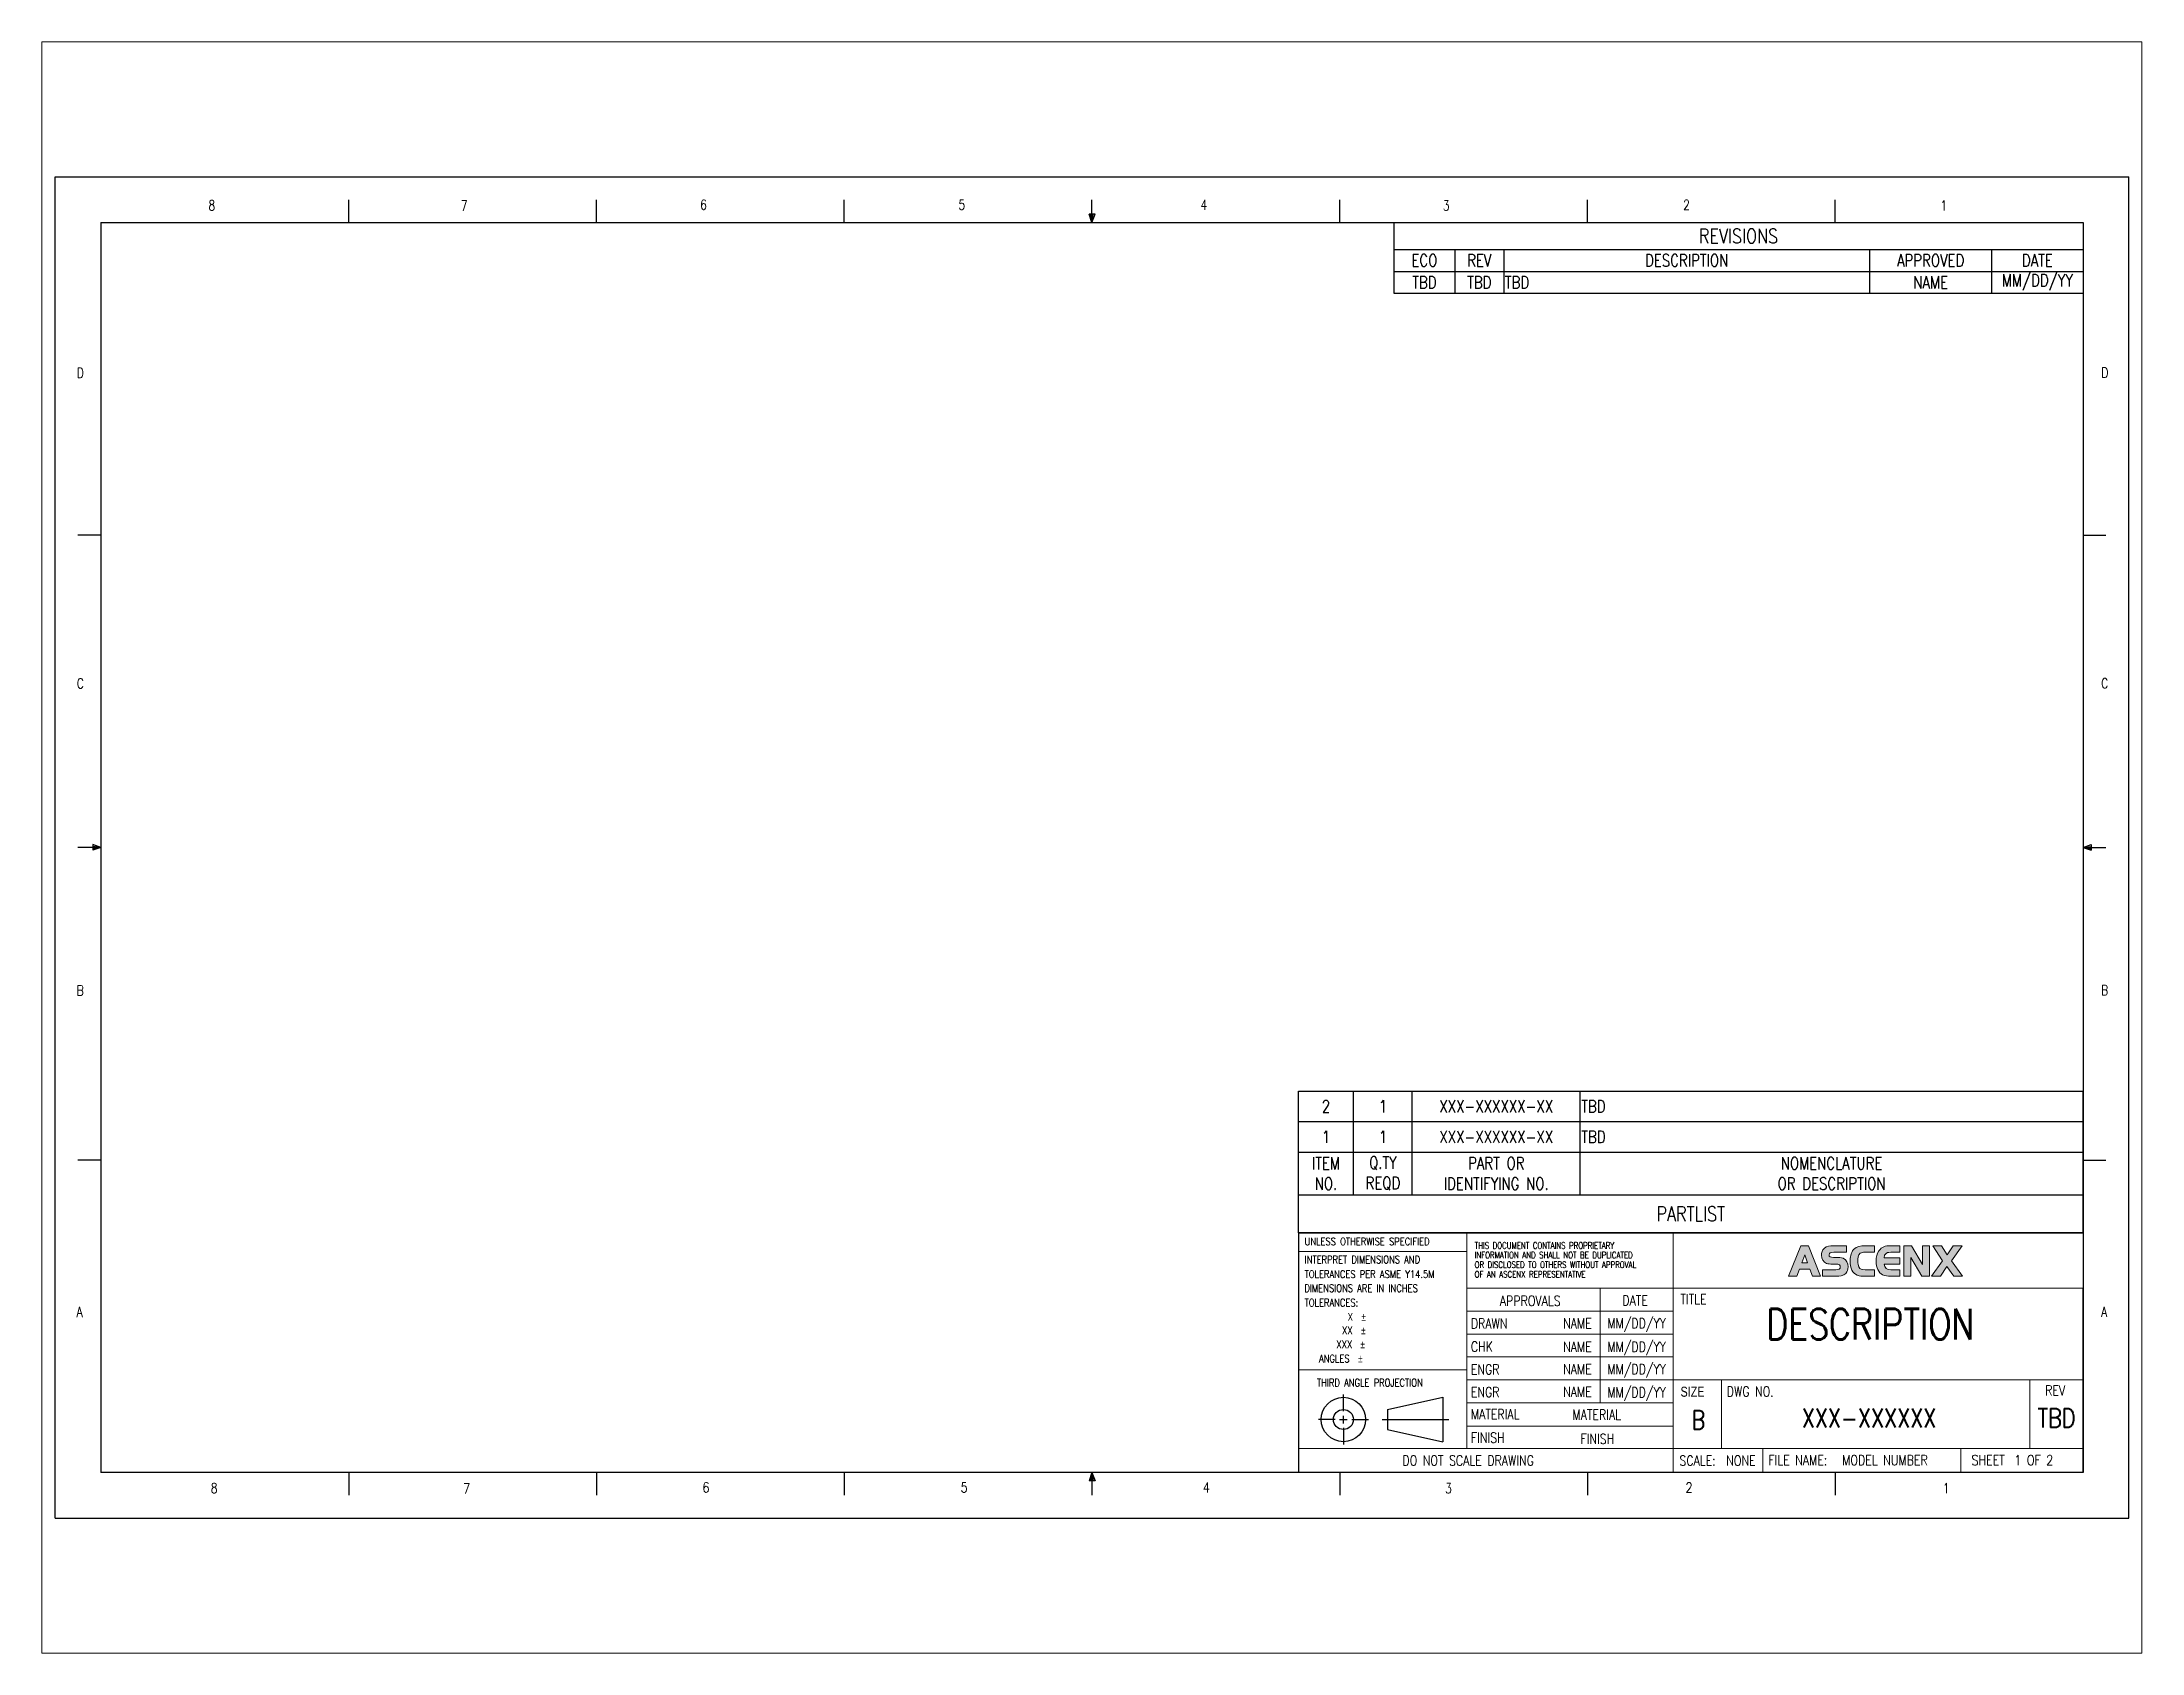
# Paper-space layout 'Layout2' of a CAD drawing. Header units: inches. Extents: x 1.08 to 9.68, y 0.82 to 7.42.
# The model-space entities are those that its viewports show. They can reach past a viewport. Long polylines and large blocks are cut down to what shows.
import ezdxf
from ezdxf.enums import TextEntityAlignment as Align

# ---------------------------------------------------------------- set-up
doc = ezdxf.new("R2010")
doc.units = ezdxf.units.IN
doc.header["$LTSCALE"] = 0.935
doc.header["$MEASUREMENT"] = 0
doc.linetypes.add('CENTER', pattern=[2, 1.25, -0.25, 0.25, -0.25])
doc.layers.get('0').update_dxf_attribs({"linetype": 'CONTINUOUS'})
for name, color, linetype, lineweight in [('Boder', 7, 'CONTINUOUS', 25), ('BOM Table', 2, 'CONTINUOUS', 18), ('Components', 7, 'CONTINUOUS', 18), ('REV-Table', 2, 'CONTINUOUS', 18), ('Text-T', 2, 'CONTINUOUS', 18), ('Title Block', 7, 'CONTINUOUS', 18)]:
    doc.layers.add(name, color=color, linetype=linetype, lineweight=lineweight)
doc.layers.add('Logo', color=7, linetype='CONTINUOUS', lineweight=18, true_color=0x204373)
doc.styles.get("Standard").update_dxf_attribs({"font": 'txt', "width": 0.8})
doc.styles.add('TEXTSTYLE_1', font='simplex.shx', dxfattribs={"width": 0.8, "height": 0.12})
doc.styles.add('TEXTSTYLE_1_Ascenx', font='simplex.shx', dxfattribs={"width": 0.8, "height": 0.1})
doc.styles.add('TEXTSTYLE_1_Ascenx_.156', font='simplex.shx', dxfattribs={"width": 0.8, "height": 0.156})
doc.styles.add('TEXTSTYLE_1_Ascenx_.25', font='simplex.shx', dxfattribs={"width": 0.8, "height": 0.25})

# ---------------------------------------------------------------- blocks, each defined once
blk = doc.blocks.new('Logo')
at = {"layer": 'Logo'}
h = blk.add_hatch(color=256, dxfattribs=at)
h.paths.add_polyline_path([(15.009, 4.95), (15.137, 5.129), (15.031, 5.129), (14.957, 5.021), (14.89, 5.129), (14.785, 5.129), (14.902, 4.95), (14.771, 4.764), (14.877, 4.764), (14.955, 4.88), (15.037, 4.764), (15.142, 4.764)])
h.paths.add_polyline_path([(14.662, 5.129), (14.662, 4.904), (14.531, 5.129), (14.436, 5.129), (14.436, 4.764), (14.521, 4.764), (14.521, 4.988), (14.653, 4.764), (14.747, 4.764), (14.747, 5.129)])
edge = h.paths.add_edge_path()
edge.add_spline(control_points=[(14.274, 5.129), (14.217, 5.129), (14.175, 5.119), (14.139, 5.068), (14.116, 5.034), (14.106, 4.995), (14.106, 4.944), (14.106, 4.866), (14.135, 4.805), (14.183, 4.781), (14.211, 4.767), (14.25, 4.764), (14.277, 4.764), (14.277, 4.764), (14.391, 4.764), (14.391, 4.764), (14.391, 4.764), (14.391, 4.842), (14.391, 4.842), (14.391, 4.842), (14.284, 4.842), (14.284, 4.842), (14.232, 4.842), (14.207, 4.862), (14.201, 4.908), (14.201, 4.908), (14.391, 4.908), (14.391, 4.908), (14.391, 4.908), (14.391, 4.986), (14.391, 4.986), (14.391, 4.986), (14.201, 4.986), (14.201, 4.986), (14.203, 4.999), (14.205, 5.012), (14.213, 5.024), (14.228, 5.047), (14.248, 5.051), (14.284, 5.051), (14.284, 5.051), (14.391, 5.051), (14.391, 5.051), (14.391, 5.051), (14.391, 5.129), (14.391, 5.129), (14.391, 5.129), (14.274, 5.129), (14.274, 5.129)], knot_values=[0, 0, 0, 0, 1, 1, 1, 2, 2, 2, 3, 3, 3, 4, 4, 4, 5, 5, 5, 6, 6, 6, 7, 7, 7, 8, 8, 8, 9, 9, 9, 10, 10, 10, 11, 11, 11, 12, 12, 12, 13, 13, 13, 14, 14, 14, 15, 15, 15, 16, 16, 16, 16], degree=3, periodic=0)
edge = h.paths.add_edge_path()
edge.add_spline(control_points=[(13.964, 5.129), (13.926, 5.129), (13.871, 5.124), (13.836, 5.083), (13.8, 5.04), (13.793, 4.984), (13.793, 4.945), (13.793, 4.861), (13.825, 4.799), (13.879, 4.777), (13.909, 4.765), (13.939, 4.764), (13.964, 4.764), (13.964, 4.764), (14.085, 4.764), (14.085, 4.764), (14.085, 4.764), (14.085, 4.842), (14.085, 4.842), (14.085, 4.842), (13.973, 4.842), (13.973, 4.842), (13.936, 4.842), (13.912, 4.847), (13.899, 4.875), (13.89, 4.893), (13.885, 4.917), (13.885, 4.947), (13.885, 4.969), (13.888, 5.024), (13.916, 5.04), (13.932, 5.05), (13.952, 5.051), (13.97, 5.051), (13.97, 5.051), (14.085, 5.051), (14.085, 5.051), (14.085, 5.051), (14.085, 5.129), (14.085, 5.129), (14.085, 5.129), (13.964, 5.129), (13.964, 5.129)], knot_values=[0, 0, 0, 0, 1, 1, 1, 2, 2, 2, 3, 3, 3, 4, 4, 4, 5, 5, 5, 6, 6, 6, 7, 7, 7, 8, 8, 8, 9, 9, 9, 10, 10, 10, 11, 11, 11, 12, 12, 12, 13, 13, 13, 14, 14, 14, 14], degree=3, periodic=0)
edge = h.paths.add_edge_path()
edge.add_spline(control_points=[(13.709, 4.98), (13.685, 4.99), (13.658, 4.99), (13.63, 4.99), (13.63, 4.99), (13.595, 4.99), (13.595, 4.99), (13.555, 4.99), (13.542, 4.997), (13.542, 5.019), (13.542, 5.046), (13.558, 5.051), (13.598, 5.051), (13.598, 5.051), (13.751, 5.051), (13.751, 5.051), (13.751, 5.051), (13.751, 5.129), (13.751, 5.129), (13.751, 5.129), (13.591, 5.129), (13.591, 5.129), (13.558, 5.129), (13.514, 5.129), (13.482, 5.098), (13.462, 5.077), (13.45, 5.046), (13.45, 5.015), (13.45, 4.969), (13.473, 4.932), (13.511, 4.918), (13.532, 4.91), (13.557, 4.909), (13.578, 4.909), (13.578, 4.909), (13.623, 4.909), (13.623, 4.909), (13.636, 4.909), (13.656, 4.909), (13.665, 4.901), (13.672, 4.895), (13.676, 4.886), (13.676, 4.875), (13.676, 4.85), (13.663, 4.842), (13.622, 4.842), (13.622, 4.842), (13.463, 4.842), (13.463, 4.842), (13.463, 4.842), (13.463, 4.764), (13.463, 4.764), (13.463, 4.764), (13.629, 4.764), (13.629, 4.764), (13.668, 4.764), (13.711, 4.764), (13.742, 4.798), (13.759, 4.819), (13.769, 4.846), (13.769, 4.876), (13.769, 4.915), (13.753, 4.963), (13.709, 4.98)], knot_values=[0, 0, 0, 0, 1, 1, 1, 2, 2, 2, 3, 3, 3, 4, 4, 4, 5, 5, 5, 6, 6, 6, 7, 7, 7, 8, 8, 8, 9, 9, 9, 10, 10, 10, 11, 11, 11, 12, 12, 12, 13, 13, 13, 14, 14, 14, 15, 15, 15, 16, 16, 16, 17, 17, 17, 18, 18, 18, 19, 19, 19, 20, 20, 20, 21, 21, 21, 21], degree=3, periodic=0)
h.paths.add_polyline_path([(13.249, 5.019), (13.283, 4.926), (13.213, 4.926)], flags=16)
h.paths.add_polyline_path([(13.295, 5.129), (13.203, 5.129), (13.056, 4.764), (13.153, 4.764), (13.186, 4.847), (13.31, 4.847), (13.343, 4.764), (13.439, 4.764)])
at = {"layer": 'Logo', "lineweight": 0}
for points in [[(13.295, 5.129), (13.203, 5.129), (13.056, 4.764), (13.153, 4.764), (13.186, 4.847), (13.31, 4.847), (13.343, 4.764), (13.439, 4.764), (13.295, 5.129)], [(14.662, 5.129), (14.662, 4.904), (14.531, 5.129), (14.436, 5.129), (14.436, 4.764), (14.521, 4.764), (14.521, 4.988), (14.653, 4.764), (14.747, 4.764), (14.747, 5.129), (14.662, 5.129)], [(15.009, 4.95), (15.137, 5.129), (15.031, 5.129), (14.957, 5.021), (14.89, 5.129), (14.785, 5.129), (14.902, 4.95), (14.771, 4.764), (14.877, 4.764), (14.955, 4.88), (15.037, 4.764), (15.142, 4.764), (15.009, 4.95)], [(13.249, 5.019), (13.283, 4.926), (13.213, 4.926), (13.249, 5.019)]]:
    blk.add_lwpolyline(points, dxfattribs=at)
for points, knots in [([(13.709, 4.98), (13.685, 4.99), (13.658, 4.99), (13.63, 4.99), (13.63, 4.99), (13.595, 4.99), (13.595, 4.99), (13.555, 4.99), (13.542, 4.997), (13.542, 5.019), (13.542, 5.046), (13.558, 5.051), (13.598, 5.051), (13.598, 5.051), (13.751, 5.051), (13.751, 5.051), (13.751, 5.051), (13.751, 5.129), (13.751, 5.129), (13.751, 5.129), (13.591, 5.129), (13.591, 5.129), (13.558, 5.129), (13.514, 5.129), (13.482, 5.098), (13.462, 5.077), (13.45, 5.046), (13.45, 5.015), (13.45, 4.969), (13.473, 4.932), (13.511, 4.918), (13.532, 4.91), (13.557, 4.909), (13.578, 4.909), (13.578, 4.909), (13.623, 4.909), (13.623, 4.909), (13.636, 4.909), (13.656, 4.909), (13.665, 4.901), (13.672, 4.895), (13.676, 4.886), (13.676, 4.875), (13.676, 4.85), (13.663, 4.842), (13.622, 4.842), (13.622, 4.842), (13.463, 4.842), (13.463, 4.842), (13.463, 4.842), (13.463, 4.764), (13.463, 4.764), (13.463, 4.764), (13.629, 4.764), (13.629, 4.764), (13.668, 4.764), (13.711, 4.764), (13.742, 4.798), (13.759, 4.819), (13.769, 4.846), (13.769, 4.876), (13.769, 4.915), (13.753, 4.963), (13.709, 4.98)], [0, 0, 0, 0, 1, 1, 1, 2, 2, 2, 3, 3, 3, 4, 4, 4, 5, 5, 5, 6, 6, 6, 7, 7, 7, 8, 8, 8, 9, 9, 9, 10, 10, 10, 11, 11, 11, 12, 12, 12, 13, 13, 13, 14, 14, 14, 15, 15, 15, 16, 16, 16, 17, 17, 17, 18, 18, 18, 19, 19, 19, 20, 20, 20, 21, 21, 21, 21]), ([(13.964, 5.129), (13.926, 5.129), (13.871, 5.124), (13.836, 5.083), (13.8, 5.04), (13.793, 4.984), (13.793, 4.945), (13.793, 4.861), (13.825, 4.799), (13.879, 4.777), (13.909, 4.765), (13.939, 4.764), (13.964, 4.764), (13.964, 4.764), (14.085, 4.764), (14.085, 4.764), (14.085, 4.764), (14.085, 4.842), (14.085, 4.842), (14.085, 4.842), (13.973, 4.842), (13.973, 4.842), (13.936, 4.842), (13.912, 4.847), (13.899, 4.875), (13.89, 4.893), (13.885, 4.917), (13.885, 4.947), (13.885, 4.969), (13.888, 5.024), (13.916, 5.04), (13.932, 5.05), (13.952, 5.051), (13.97, 5.051), (13.97, 5.051), (14.085, 5.051), (14.085, 5.051), (14.085, 5.051), (14.085, 5.129), (14.085, 5.129), (14.085, 5.129), (13.964, 5.129), (13.964, 5.129)], [0, 0, 0, 0, 1, 1, 1, 2, 2, 2, 3, 3, 3, 4, 4, 4, 5, 5, 5, 6, 6, 6, 7, 7, 7, 8, 8, 8, 9, 9, 9, 10, 10, 10, 11, 11, 11, 12, 12, 12, 13, 13, 13, 14, 14, 14, 14]), ([(14.274, 5.129), (14.217, 5.129), (14.175, 5.119), (14.139, 5.068), (14.116, 5.034), (14.106, 4.995), (14.106, 4.944), (14.106, 4.866), (14.135, 4.805), (14.183, 4.781), (14.211, 4.767), (14.25, 4.764), (14.277, 4.764), (14.277, 4.764), (14.391, 4.764), (14.391, 4.764), (14.391, 4.764), (14.391, 4.842), (14.391, 4.842), (14.391, 4.842), (14.284, 4.842), (14.284, 4.842), (14.232, 4.842), (14.207, 4.862), (14.201, 4.908), (14.201, 4.908), (14.391, 4.908), (14.391, 4.908), (14.391, 4.908), (14.391, 4.986), (14.391, 4.986), (14.391, 4.986), (14.201, 4.986), (14.201, 4.986), (14.203, 4.999), (14.205, 5.012), (14.213, 5.024), (14.228, 5.047), (14.248, 5.051), (14.284, 5.051), (14.284, 5.051), (14.391, 5.051), (14.391, 5.051), (14.391, 5.051), (14.391, 5.129), (14.391, 5.129), (14.391, 5.129), (14.274, 5.129), (14.274, 5.129)], [0, 0, 0, 0, 1, 1, 1, 2, 2, 2, 3, 3, 3, 4, 4, 4, 5, 5, 5, 6, 6, 6, 7, 7, 7, 8, 8, 8, 9, 9, 9, 10, 10, 10, 11, 11, 11, 12, 12, 12, 13, 13, 13, 14, 14, 14, 15, 15, 15, 16, 16, 16, 16])]:
    blk.add_open_spline(points, degree=3, knots=knots, dxfattribs=at)
blk = doc.blocks.new('*T13')
at = {"layer": 'BOM Table', "color": 0, "linetype": 'ByBlock', "lineweight": -2}
for p, q in [((0, 1.162), (6.432, 1.162)), ((0, 0), (0, 1.162)), ((0.45, 0.312), (0.45, 1.162)), ((0.933, 0.312), (0.933, 1.162)), ((2.308, 0.312), (2.308, 1.162)), ((6.432, 0), (6.432, 1.162)), ((0, 0.912), (6.432, 0.912)), ((0, 0.662), (6.432, 0.662)), ((0, 0.312), (6.432, 0.312)), ((0, 0), (6.432, 0))]:
    blk.add_line(p, q, dxfattribs=at)
at = {"layer": 'BOM Table', "color": 0}
for s, insert, char_height, width, attachment_point, style in [('2', (0.225, 1.037), 0.1, 0.43, 5, 'TEXTSTYLE_1_Ascenx'), ('1', (0.692, 1.037), 0.1, 0.463, 5, 'TEXTSTYLE_1_Ascenx'), ('XXX-XXXXXX-XX', (1.621, 1.037), 0.1, 1.355, 5, 'TEXTSTYLE_1_Ascenx'), ('TBD', (2.318, 1.037), 0.1, 4.10413, 4, 'TEXTSTYLE_1_Ascenx'), ('1', (0.225, 0.787), 0.1, 0.43, 5, 'TEXTSTYLE_1_Ascenx'), ('1', (0.692, 0.787), 0.1, 0.463, 5, 'TEXTSTYLE_1_Ascenx'), ('{\\C256;XXX-XXXXXX-XX}', (1.621, 0.787), 0.1, 1.355, 5, 'TEXTSTYLE_1_Ascenx'), ('TBD', (2.318, 0.787), 0.1, 4.10413, 4, 'TEXTSTYLE_1_Ascenx'), ('{\\C256;ITEM\\PNO.}', (0.225, 0.487), 0.1, 0.43, 5, 'TEXTSTYLE_1_Ascenx'), ('{\\C256;Q.TY\\PREQD}', (0.692, 0.487), 0.1, 0.463, 5, 'TEXTSTYLE_1_Ascenx'), ('{\\C256;PART OR\\PIDENTIFYING NO.}', (1.621, 0.487), 0.1, 1.355, 5, 'TEXTSTYLE_1_Ascenx'), ('{\\C256;NOMENCLATURE\\POR DESCRIPTION}', (4.37, 0.487), 0.1, 4.10413, 5, 'TEXTSTYLE_1_Ascenx'), ('PARTLIST', (3.216, 0.156), 0.12, 6.41213, 5, 'TEXTSTYLE_1')]:
    blk.add_mtext(s, dxfattribs=dict(at, insert=insert, char_height=char_height, width=width, attachment_point=attachment_point, style=style))
blk = doc.blocks.new('*T14')
at = {"layer": 'REV-Table', "color": 0, "linetype": 'ByBlock', "lineweight": -2}
for p, q in [((0, 0), (5.65, 0)), ((0, 0), (0, -0.58)), ((5.65, 0), (5.65, -0.58)), ((0, -0.22), (5.65, -0.22)), ((0.5, -0.22), (0.5, -0.58)), ((0.9, -0.22), (0.9, -0.58)), ((3.9, -0.22), (3.9, -0.58)), ((4.9, -0.22), (4.9, -0.58)), ((0, -0.4), (5.65, -0.4)), ((0, -0.58), (5.65, -0.58))]:
    blk.add_line(p, q, dxfattribs=at)
at = {"layer": 'REV-Table', "color": 0}
for s, insert, char_height, width, attachment_point, style in [('REVISIONS', (2.825, -0.11), 0.12, 5.63, 5, 'TEXTSTYLE_1'), ('ECO', (0.25, -0.31), 0.1, 0.48, 5, 'TEXTSTYLE_1_Ascenx'), ('REV', (0.7, -0.31), 0.1, 0.38, 5, 'TEXTSTYLE_1_Ascenx'), ('DESCRIPTION', (2.4, -0.31), 0.1, 2.98, 5, 'TEXTSTYLE_1_Ascenx'), ('APPROVED', (4.4, -0.31), 0.1, 0.98, 5, 'TEXTSTYLE_1_Ascenx'), ('DATE', (5.275, -0.31), 0.1, 0.73, 5, 'TEXTSTYLE_1_Ascenx'), ('TBD', (0.25, -0.49), 0.1, 0.48, 5, 'TEXTSTYLE_1_Ascenx'), ('TBD', (0.7, -0.49), 0.1, 0.38, 5, 'TEXTSTYLE_1_Ascenx'), ('TBD', (0.91, -0.49), 0.1, 2.98, 4, 'TEXTSTYLE_1_Ascenx'), ('NAME', (4.4, -0.49), 0.1, 0.98, 5, 'TEXTSTYLE_1_Ascenx'), ('MM/DD/YY', (5.275, -0.49), 0.1, 0.73, 5, 'TEXTSTYLE_1_Ascenx')]:
    blk.add_mtext(s, dxfattribs=dict(at, insert=insert, char_height=char_height, width=width, attachment_point=attachment_point, style=style))

msp = doc.modelspace()

# ---------------------------------------------------------------- linework, layer by layer
at = {"color": 2, "linetype": 'Continuous'}
for p, q in [((10.005, 10.625), (16.625, 10.625)), ((16.625, 10.625), (16.625, 10.045)), ((16.626, 2.34), (16.626, 3.502)), ((10.193, 2.34), (16.626, 2.34))]:
    msp.add_line(p, q, dxfattribs=at)
at = {"color": 7, "linetype": 'Continuous'}
for p, q in [((10.561, 0.876), (10.561, 1.013)), ((10.923, 0.891), (11.376, 0.991)), ((10.923, 0.891), (10.923, 0.726)), ((11.376, 0.991), (11.376, 0.626)), ((10.494, 0.809), (10.357, 0.809)), ((10.529, 0.809), (10.593, 0.809)), ((10.561, 0.777), (10.561, 0.84)), ((10.561, 0.741), (10.561, 0.604)), ((10.629, 0.809), (10.766, 0.809)), ((10.923, 0.726), (11.376, 0.626))]:
    msp.add_line(p, q, dxfattribs=at)
at = {"color": 7, "linetype": 'CENTER'}
msp.add_line((10.878, 0.809), (11.426, 0.809), dxfattribs=at)
at = {"color": 7, "linetype": 'Continuous'}
for radius in [0.182, 0.0821]:
    msp.add_circle((10.561, 0.809), radius, dxfattribs=at)
at = {"layer": 'Boder', "color": 7, "linetype": 'Continuous'}
for p, q in [((0, 0), (0, 11)), ((0, 11), (17, 11)), ((0, 0), (17, 0))]:
    msp.add_line(p, q, dxfattribs=at)
at = {"layer": 'Boder'}
for p, q in [((0, 0), (0, 11)), ((0, 11), (17, 11)), ((17, 0), (17, 11)), ((2.406, 10.625), (2.406, 10.812)), ((4.438, 10.625), (4.438, 10.812)), ((6.469, 10.625), (6.469, 10.812)), ((8.5, 10.625), (8.477, 10.694)), ((8.525, 10.694), (8.477, 10.694)), ((8.5, 10.625), (8.489, 10.694)), ((8.5, 10.625), (8.5, 10.812)), ((8.5, 10.625), (8.525, 10.694)), ((8.5, 10.625), (8.509, 10.694)), ((10.531, 10.625), (10.531, 10.812)), ((12.563, 10.625), (12.563, 10.812)), ((14.594, 10.625), (14.594, 10.812)), ((0.375, 10.625), (0.375, 0.375)), ((0.375, 10.625), (16.625, 10.625)), ((16.625, 10.625), (16.625, 0.375)), ((0.375, 8.062), (0.187, 8.062)), ((16.625, 8.062), (16.812, 8.062)), ((0.308, 5.524), (0.308, 5.477)), ((0.375, 5.5), (0.308, 5.524)), ((16.625, 5.5), (16.692, 5.524)), ((16.692, 5.524), (16.692, 5.477)), ((0.375, 5.5), (0.187, 5.5)), ((0.375, 5.5), (0.308, 5.509)), ((0.375, 5.5), (0.308, 5.477)), ((0.375, 5.5), (0.308, 5.49)), ((16.625, 5.5), (16.692, 5.509)), ((16.625, 5.5), (16.812, 5.5)), ((16.625, 5.5), (16.692, 5.49)), ((16.625, 5.5), (16.692, 5.477)), ((0.375, 2.937), (0.187, 2.937)), ((16.625, 2.937), (16.812, 2.937)), ((11.574, 2.34), (10.193, 2.34)), ((10.193, 2.34), (10.193, 0.375)), ((13.265, 2.34), (11.574, 2.34)), ((16.625, 2.34), (13.266, 2.34)), ((16.625, 0.375), (0.375, 0.375)), ((2.406, 0.375), (2.406, 0.187)), ((4.438, 0.375), (4.438, 0.187)), ((6.469, 0.375), (6.469, 0.187)), ((8.5, 0.375), (8.477, 0.306)), ((8.5, 0.375), (8.489, 0.306)), ((8.5, 0.375), (8.525, 0.306)), ((8.5, 0.375), (8.509, 0.306)), ((8.5, 0.375), (8.5, 0.187)), ((10.531, 0.375), (10.531, 0.187)), ((12.563, 0.375), (12.563, 0.187)), ((14.594, 0.375), (14.594, 0.187)), ((8.525, 0.306), (8.477, 0.306)), ((0, 0), (17, 0))]:
    msp.add_line(p, q, dxfattribs=at)
at = {"layer": 'Boder', "color": 2, "linetype": 'Continuous'}
msp.add_line((16.625, 0.375), (16.625, 1.886), dxfattribs=at)
at = {"layer": 'BOM Table'}
msp.add_line((10.193, 2.34), (16.626, 2.34), dxfattribs=at)
at = {"layer": 'REV-Table'}
msp.add_line((10.005, 10.625), (16.625, 10.625), dxfattribs=at)
at = {"layer": 'Title Block'}
for p, q in [((11.574, 0.572), (11.574, 2.34)), ((13.265, 0.375), (13.265, 2.34)), ((11.574, 2.186), (10.193, 2.186)), ((16.625, 1.886), (11.574, 1.886)), ((12.665, 0.947), (12.665, 1.886)), ((13.265, 1.698), (11.574, 1.698)), ((13.265, 1.51), (11.574, 1.51)), ((10.193, 1.215), (11.574, 1.215)), ((13.265, 1.322), (11.574, 1.322)), ((13.265, 1.134), (11.574, 1.134)), ((16.625, 1.135), (13.265, 1.135)), ((13.661, 0.572), (13.661, 1.135)), ((16.188, 0.572), (16.188, 1.135)), ((13.265, 0.946), (11.574, 0.946)), ((13.265, 0.755), (11.574, 0.755)), ((10.193, 0.572), (13.265, 0.572)), ((16.625, 0.572), (13.265, 0.572)), ((13.999, 0.375), (13.999, 0.572)), ((15.624, 0.375), (15.624, 0.572))]:
    msp.add_line(p, q, dxfattribs=at)
at = {"layer": 'Title Block', "color": 2, "linetype": 'Continuous'}
for p, q in [((13.265, 0.375), (13.265, 1.886)), ((13.265, 1.698), (11.574, 1.698)), ((11.574, 0.946), (11.574, 1.698)), ((12.665, 0.946), (12.665, 1.698)), ((13.265, 0.946), (13.265, 1.698))]:
    msp.add_line(p, q, dxfattribs=at)

# ---------------------------------------------------------------- block references
for name, p in [('*T14', (10.975, 10.625)), ('*T13', (10.193, 2.34))]:
    msp.add_blockref(name, p)
at = {"xscale": 0.6837227825085552, "yscale": 0.6837227825085552, "zscale": 0.6837227825085554}
msp.add_blockref('Logo', (5.284, -1.273), dxfattribs=at)

# ---------------------------------------------------------------- texts
at = {"layer": 'Text-T', "line_spacing_factor": 0.9}
for s, insert, char_height, width, attachment_point, style in [('8', (1.256, 10.808), 0.0825, 1.32, 1, 'TEXTSTYLE_1'), ('7', (3.325, 10.805), 0.0825, 1.32, 1, 'TEXTSTYLE_1'), ('6', (5.287, 10.813), 0.0825, 1.32, 1, 'TEXTSTYLE_1'), ('5', (7.404, 10.813), 0.0825, 1.32, 1, 'TEXTSTYLE_1'), ('4', (9.389, 10.812), 0.0825, 1.32, 1, 'TEXTSTYLE_1'), ('3', (11.375, 10.806), 0.0825, 1.32, 1, 'TEXTSTYLE_1'), ('2', (13.346, 10.812), 0.0825, 1.32, 1, 'TEXTSTYLE_1'), ('1', (15.455, 10.806), 0.0825, 1.32, 1, 'TEXTSTYLE_1'), ('D', (0.177, 9.434), 0.0825, 1.32, 1, 'TEXTSTYLE_1'), ('D', (16.774, 9.436), 0.0825, 1.32, 1, 'TEXTSTYLE_1'), ('C', (0.176, 6.887), 0.0825, 1.32, 1, 'TEXTSTYLE_1'), ('C', (16.773, 6.888), 0.0825, 1.32, 1, 'TEXTSTYLE_1'), ('B', (0.175, 4.369), 0.0825, 1.32, 1, 'TEXTSTYLE_1'), ('B', (16.772, 4.371), 0.0825, 1.32, 1, 'TEXTSTYLE_1'), ('UNLESS OTHERWISE SPECIFIED', (10.243, 2.3), 0.0625, 1.3127, 1, 'TEXTSTYLE_1'), ('THIS DOCUMENT CONTAINS PROPRIETARY \\PINFORMATION AND SHALL NOT BE DUPLICATED \\POR DISCLOSED TO OTHERS WITHOUT APPROVAL \\POF AN ASCENX REPRESENTATIVE', (11.637, 2.262), 0.0525, 1.68, 1, 'TEXTSTYLE_1'), ('INTERPRET DIMENSIONS AND', (10.243, 2.152), 0.0625, 1.1, 1, 'TEXTSTYLE_1'), ('TOLERANCES PER ASME Y14.5M', (10.243, 2.032), 0.0625, 1.27365, 1, 'TEXTSTYLE_1'), ('DIMENSIONS ARE IN INCHES', (10.241, 1.917), 0.0625, 1.1, 1, 'TEXTSTYLE_1'), ('A', (0.175, 1.732), 0.0825, 1.32, 1, 'TEXTSTYLE_1'), ('TOLERANCES:', (10.243, 1.798), 0.0625, 1.1, 1, 'TEXTSTYLE_1'), ('APPROVALS', (11.844, 1.823), 0.0825, 1.32, 1, 'TEXTSTYLE_1'), ('DATE', (12.848, 1.827), 0.0825, 1.32, 1, 'TEXTSTYLE_1'), ('TITLE', (13.324, 1.836), 0.0825, 1.32, 1, 'TEXTSTYLE_1'), ('A', (16.772, 1.734), 0.0825, 1.32, 1, 'TEXTSTYLE_1'), ('XX  \\Fgdt;{\\Fgdt;`}', (10.551, 1.571), 0.0625, 1.1, 1, 'TEXTSTYLE_1'), ('X  \\Fgdt;{\\Fgdt;`}', (10.597, 1.682), 0.0625, 1.1, 1, 'TEXTSTYLE_1'), ('DRAWN', (11.606, 1.638), 0.0825, 1.32, 1, 'TEXTSTYLE_1'), ('\\pi1.0654;NAME', (11.297, 1.639), 0.0825, 1.32, 1, 'TEXTSTYLE_1'), ('XXX  \\Fgdt;{\\Fgdt;`}', (10.504, 1.456), 0.0625, 1.1, 1, 'TEXTSTYLE_1'), ('{\\Fsimplex|c0;CHK}', (11.606, 1.448), 0.0825, 1.32, 1, 'TEXTSTYLE_1'), ('\\pi1.0654;NAME', (11.297, 1.446), 0.0825, 1.32, 1, 'TEXTSTYLE_1'), ('ANGLES  \\Fgdt;{\\Fgdt;`}', (10.361, 1.34), 0.0625, 1.1, 1, 'TEXTSTYLE_1'), ('ENGR', (11.606, 1.261), 0.0825, 1.32, 1, 'TEXTSTYLE_1'), ('\\pi1.0654;NAME', (11.297, 1.263), 0.0825, 1.32, 1, 'TEXTSTYLE_1'), ('THIRD ANGLE PROJECTION', (10.344, 1.142), 0.0625, 1.1, 1, 'TEXTSTYLE_1'), ('ENGR', (11.606, 1.075), 0.0825, 1.32, 1, 'TEXTSTYLE_1'), ('\\pi1.0654;NAME', (11.297, 1.077), 0.0825, 1.32, 1, 'TEXTSTYLE_1'), ('DWG NO.', (13.704, 1.08), 0.0825, 1.32, 1, 'TEXTSTYLE_1'), ('REV', (16.314, 1.089), 0.0825, 1.32, 1, 'TEXTSTYLE_1'), ('MATERIAL', (11.606, 0.893), 0.0825, 1.32, 1, 'TEXTSTYLE_1'), ('\\pi0.43057;MATERIAL', (12.008, 0.89), 0.0825, 1.32, 1, 'TEXTSTYLE_1'), ('B', (13.471, 0.884), 0.156, 0.16459, 2, 'TEXTSTYLE_1_Ascenx_.156'), ('TBD', (16.407, 0.899), 0.156, 0.57241, 2, 'TEXTSTYLE_1_Ascenx_.156'), ('FINISH', (11.606, 0.701), 0.0825, 1.32, 1, 'TEXTSTYLE_1'), ('\\pi0.51857;FINISH', (11.986, 0.691), 0.0825, 1.32, 1, 'TEXTSTYLE_1'), ('FILE NAME:', (14.045, 0.517), 0.0825, 1.32, 1, 'TEXTSTYLE_1'), ('MODEL NUMBER', (14.65, 0.517), 0.0825, 1.32, 1, 'TEXTSTYLE_1'), ('SHEET', (15.711, 0.517), 0.0825, 1.32, 1, 'TEXTSTYLE_1'), ('1 OF 2', (16.063, 0.517), 0.0825, 0.47984, 1, 'TEXTSTYLE_1'), ('{\\Fsimplex|c0;DO NOT SCALE DRAWING}', (11.045, 0.514), 0.0825, 1.32, 1, 'TEXTSTYLE_1'), ('SCALE: ', (13.316, 0.513), 0.0825, 1.32, 1, 'TEXTSTYLE_1'), ('NONE', (13.7, 0.513), 0.0825, 1.32, 1, 'TEXTSTYLE_1'), ('8', (1.275, 0.288), 0.0825, 1.32, 1, 'TEXTSTYLE_1'), ('7', (3.345, 0.285), 0.0825, 1.32, 1, 'TEXTSTYLE_1'), ('6', (5.307, 0.293), 0.0825, 1.32, 1, 'TEXTSTYLE_1'), ('5', (7.423, 0.293), 0.0825, 1.32, 1, 'TEXTSTYLE_1'), ('4', (9.409, 0.292), 0.0825, 1.32, 1, 'TEXTSTYLE_1'), ('3', (11.394, 0.286), 0.0825, 1.32, 1, 'TEXTSTYLE_1'), ('2', (13.366, 0.292), 0.0825, 1.32, 1, 'TEXTSTYLE_1'), ('1', (15.474, 0.286), 0.0825, 1.32, 1, 'TEXTSTYLE_1')]:
    msp.add_mtext(s, dxfattribs=dict(at, insert=insert, char_height=char_height, width=width, attachment_point=attachment_point, style=style))
at = {"layer": 'Text-T', "insert": (13.497, 1.716), "char_height": 0.25, "width": 2.90213, "attachment_point": 1, "style": 'TEXTSTYLE_1_Ascenx_.25'}
msp.add_mtext('\\pi0.53202;DESCRIPTION', dxfattribs=at)
at = {"layer": 'Text-T', "insert": (13.325, 1.078), "char_height": 0.0825, "width": 1.32, "attachment_point": 1, "line_spacing_factor": 0.9}
msp.add_mtext('SIZE', dxfattribs=at)
at = {"layer": 'Text-T', "color": 2, "linetype": 'Continuous', "insert": (14.87, 0.899), "char_height": 0.156, "width": 2.6756, "attachment_point": 2, "line_spacing_factor": 0.9, "style": 'TEXTSTYLE_1_Ascenx_.156'}
msp.add_mtext('XXX-XXXXXX', dxfattribs=at)
at = {"layer": 'Text-T', "style": 'TEXTSTYLE_1', "width": 0.8, "flags": 13}
for text, p in [('10/18/09', (12.965, 1.592)), ('10/17/09', (12.965, 1.399)), ('10/17/09', (12.965, 1.216)), ('10/17/09', (12.965, 1.026))]:
    msp.add_attdef('MM/DD/YY', text=text, height=0.0825, dxfattribs=at).set_placement(p, align=Align.MIDDLE)

psp = doc.layouts.new('Layout2')

# ---------------------------------------------------------------- viewports
at = {"layer": 'Components'}
psp.add_viewport(center=(5.375, 4.125), size=(8.6, 6.6), view_center_point=(8.5, 5.5), view_height=13.212463, dxfattribs=at)

doc.saveas('drawing.dxf')
